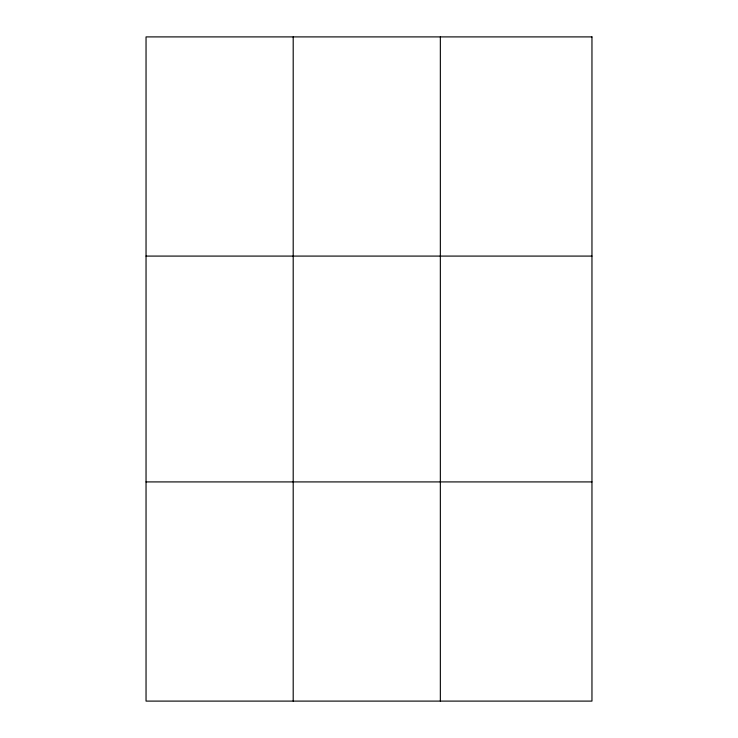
<?xml version="1.0" encoding="UTF-8"?>
<svg xmlns="http://www.w3.org/2000/svg" width="738" height="738" viewBox="0 0 738 738"><rect width="100%" height="100%" fill="white"/><g stroke="black" fill="none" stroke-linecap="round" stroke-linejoin="round"><path stroke-width="1.11" d="M293.198 36.9L293.198 701.1M440.346 36.9L440.346 701.1M146.041 256.086L591.959 256.086M146.041 481.914L591.959 481.914M591.959 36.9L591.959 701.1L146.041 701.1L146.041 36.9L591.959 36.9"/></g></svg>
